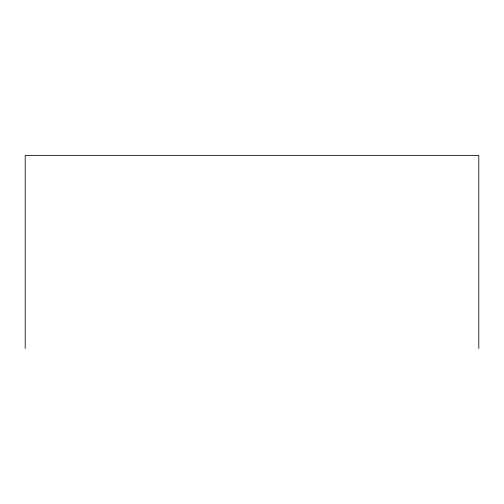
<?xml version="1.0" encoding="UTF-8"?>
<svg xmlns="http://www.w3.org/2000/svg" width="504" height="504" viewBox="0 0 504 504"><rect width="100%" height="100%" fill="white"/><g stroke="black" fill="none" stroke-linecap="round" stroke-linejoin="round"><path stroke-width="0.76" d="M478.8 348.535L478.8 155.465L25.2 155.465L25.2 348.535"/></g></svg>
